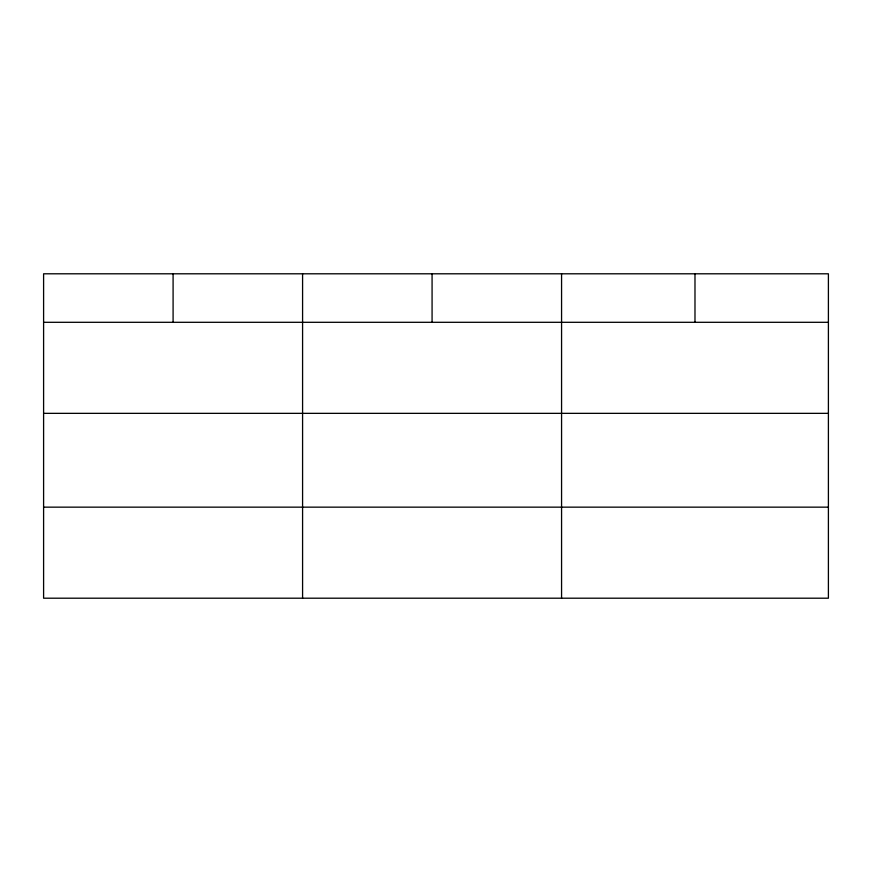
<?xml version="1.0" encoding="UTF-8"?>
<svg xmlns="http://www.w3.org/2000/svg" width="872" height="872" viewBox="0 0 872 872"><rect width="100%" height="100%" fill="white"/><g stroke="black" fill="none" stroke-linecap="round" stroke-linejoin="round"><path stroke-width="1.31" d="M828.4 413.35L828.4 273.797L43.6 273.797L43.6 598.203L828.4 598.203L828.4 413.35L43.6 413.35M43.6 322.302L828.4 322.302M43.6 507.155L828.4 507.155M694.984 273.797L694.984 322.302M561.568 273.797L561.568 598.203M432.076 273.797L432.076 322.302M302.584 273.797L302.584 598.203M173.092 273.797L173.092 322.302"/></g></svg>
